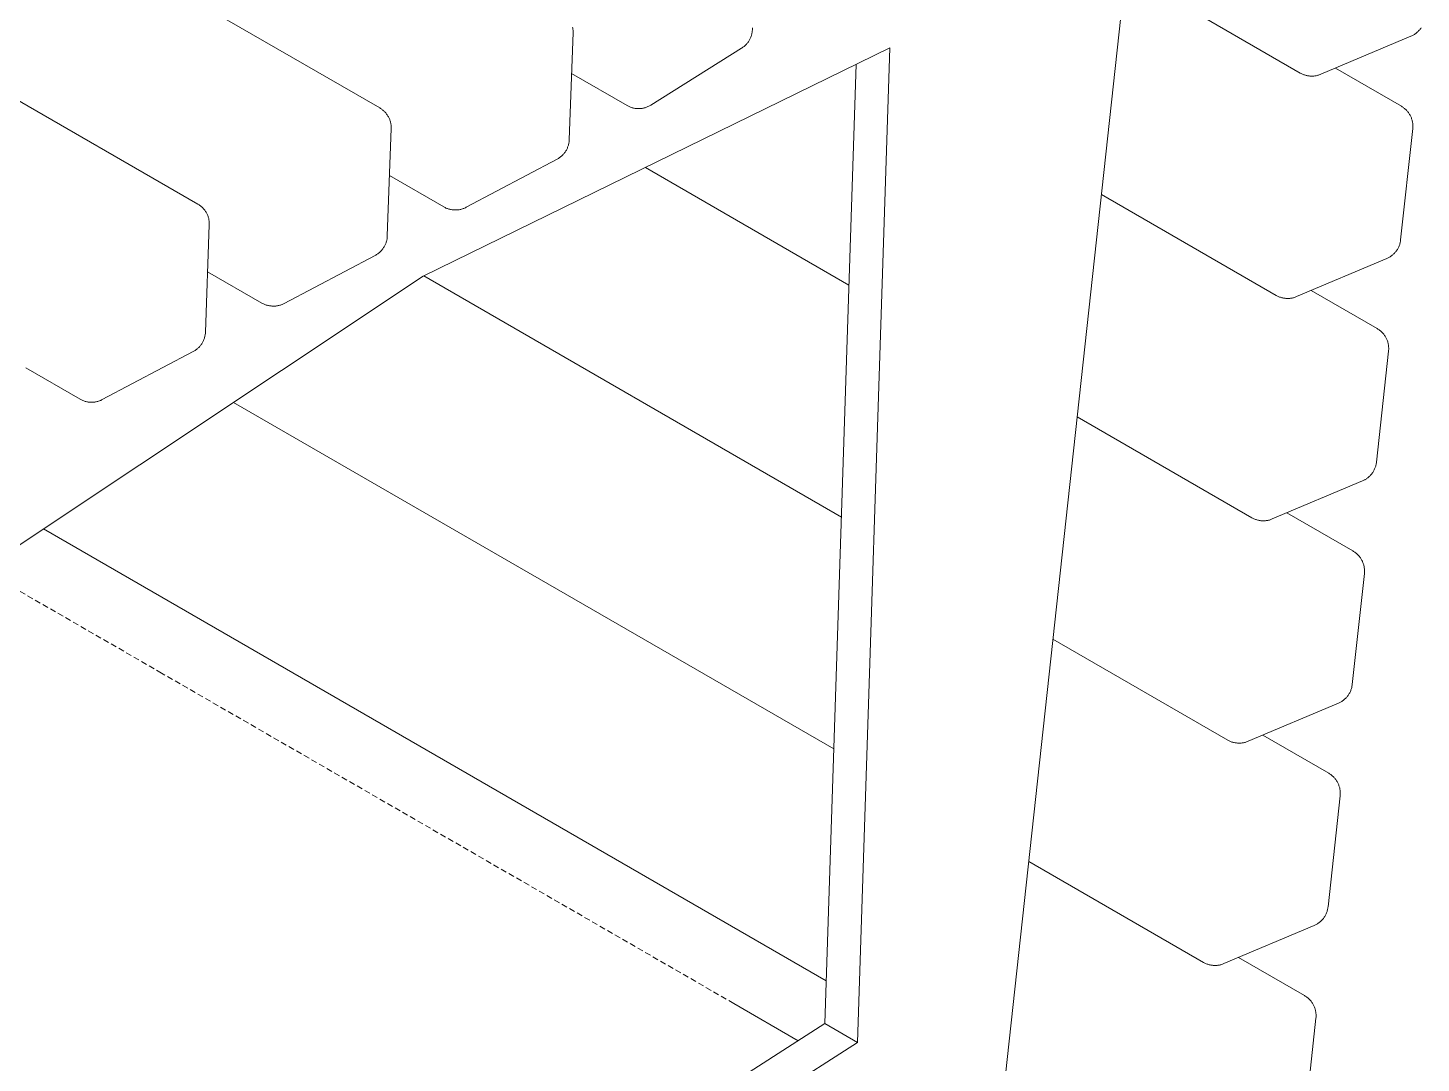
# Model space of a CAD drawing. Header units: millimetres. Extents: x -62 to 2493, y 278 to 1866.
# Drawn here: x 2177.4 to 2480.5, y 1314.8 to 1540 of the extents above; entities that cross this region are included whole.
import ezdxf

# ---------------------------------------------------------------- set-up
doc = ezdxf.new("R2010")
doc.units = ezdxf.units.MM
doc.linetypes.add('HIDDEN', pattern=[1.905, 1.27, -0.635])
doc.layers.add('ZANO_R', color=7, linetype='Continuous', lineweight=0)
doc.layers.add('ZANO_R_przerywana', color=7, linetype='HIDDEN', lineweight=0)

msp = doc.modelspace()

# ---------------------------------------------------------------- linework, layer by layer
at = {"layer": 'ZANO_R'}
for p, q in [((1907.48, 1722.59), (2253.96, 1522.55)), ((1867.92, 1701.68), (2214.4, 1501.64)), ((2421.45, 1600.26), (2386.84, 1282.45)), ((2454.21, 1530.14), (2416.2, 1552.08)), ((2295.93, 1540.13), (2295.96, 1539.96)), ((2295.96, 1539.96), (2295.98, 1539.79)), ((2295.98, 1539.79), (2296, 1539.63)), ((2296, 1539.63), (2296.02, 1539.46)), ((2335.03, 1539.96), (2335.04, 1539.79)), ((2335.04, 1539.79), (2335.03, 1539.62)), ((2335.03, 1539.62), (2335.03, 1539.45)), ((2480.18, 1539.57), (2480.07, 1539.44)), ((2480.29, 1539.7), (2480.18, 1539.57)), ((2480.39, 1539.84), (2480.29, 1539.7)), ((2480.49, 1539.98), (2480.39, 1539.84)), ((2296.02, 1538.95), (2295.19, 1515.62)), ((2296.02, 1539.46), (2296.02, 1539.29)), ((2296.02, 1539.29), (2296.03, 1539.12)), ((2296.03, 1539.12), (2296.02, 1538.95)), ((2333.84, 1536.53), (2333.73, 1536.4)), ((2333.95, 1536.66), (2333.84, 1536.53)), ((2334.05, 1536.79), (2333.95, 1536.66)), ((2334.15, 1536.93), (2334.05, 1536.79)), ((2334.24, 1537.07), (2334.15, 1536.93)), ((2334.33, 1537.21), (2334.24, 1537.07)), ((2334.42, 1537.36), (2334.33, 1537.21)), ((2334.49, 1537.51), (2334.42, 1537.36)), ((2334.57, 1537.66), (2334.49, 1537.51)), ((2334.64, 1537.82), (2334.57, 1537.66)), ((2334.7, 1537.97), (2334.64, 1537.82)), ((2334.76, 1538.13), (2334.7, 1537.97)), ((2334.81, 1538.29), (2334.76, 1538.13)), ((2334.86, 1538.45), (2334.81, 1538.29)), ((2334.9, 1538.62), (2334.86, 1538.45)), ((2334.94, 1538.78), (2334.9, 1538.62)), ((2334.97, 1538.95), (2334.94, 1538.78)), ((2334.99, 1539.12), (2334.97, 1538.95)), ((2335.01, 1539.29), (2334.99, 1539.12)), ((2335.03, 1539.45), (2335.01, 1539.29)), ((2478.27, 1538.15), (2458.65, 1529.86)), ((2478.43, 1538.22), (2478.27, 1538.15)), ((2478.59, 1538.29), (2478.43, 1538.22)), ((2478.74, 1538.37), (2478.59, 1538.29)), ((2478.89, 1538.46), (2478.74, 1538.37)), ((2479.03, 1538.55), (2478.89, 1538.46)), ((2479.17, 1538.64), (2479.03, 1538.55)), ((2479.31, 1538.74), (2479.17, 1538.64)), ((2479.45, 1538.85), (2479.31, 1538.74)), ((2479.58, 1538.96), (2479.45, 1538.85)), ((2479.71, 1539.07), (2479.58, 1538.96)), ((2479.83, 1539.19), (2479.71, 1539.07)), ((2479.95, 1539.31), (2479.83, 1539.19)), ((2480.07, 1539.44), (2479.95, 1539.31)), ((2364.91, 1535.63), (2263.45, 1485.95)), ((2332.69, 1535.54), (2312.91, 1523.15)), ((2332.83, 1535.63), (2332.69, 1535.54)), ((2332.97, 1535.73), (2332.83, 1535.63)), ((2333.11, 1535.83), (2332.97, 1535.73)), ((2333.24, 1535.93), (2333.11, 1535.83)), ((2333.37, 1536.04), (2333.24, 1535.93)), ((2333.49, 1536.16), (2333.37, 1536.04)), ((2333.61, 1536.28), (2333.49, 1536.16)), ((2333.73, 1536.4), (2333.61, 1536.28)), ((2357.87, 1319.3), (2364.91, 1535.63)), ((2350.8, 1323.39), (2357.59, 1532.05)), ((2461.83, 1531.2), (2476.2, 1522.91)), ((2307.76, 1523.06), (2295.7, 1530.02)), ((2454.36, 1530.05), (2454.21, 1530.14)), ((2454.51, 1529.98), (2454.36, 1530.05)), ((2454.66, 1529.9), (2454.51, 1529.98)), ((2454.82, 1529.84), (2454.66, 1529.9)), ((2454.98, 1529.77), (2454.82, 1529.84)), ((2455.14, 1529.72), (2454.98, 1529.77)), ((2455.3, 1529.67), (2455.14, 1529.72)), ((2455.47, 1529.62), (2455.3, 1529.67)), ((2455.64, 1529.58), (2455.47, 1529.62)), ((2455.8, 1529.55), (2455.64, 1529.58)), ((2455.97, 1529.52), (2455.8, 1529.55)), ((2456.14, 1529.5), (2455.97, 1529.52)), ((2456.31, 1529.48), (2456.14, 1529.5)), ((2456.48, 1529.47), (2456.31, 1529.48)), ((2456.65, 1529.47), (2456.48, 1529.47)), ((2456.82, 1529.47), (2456.65, 1529.47)), ((2456.99, 1529.48), (2456.82, 1529.47)), ((2457.16, 1529.49), (2456.99, 1529.48)), ((2457.33, 1529.51), (2457.16, 1529.49)), ((2457.5, 1529.53), (2457.33, 1529.51)), ((2457.67, 1529.56), (2457.5, 1529.53)), ((2457.84, 1529.6), (2457.67, 1529.56)), ((2458.01, 1529.64), (2457.84, 1529.6)), ((2458.17, 1529.69), (2458.01, 1529.64)), ((2458.33, 1529.74), (2458.17, 1529.69)), ((2458.49, 1529.8), (2458.33, 1529.74)), ((2458.65, 1529.86), (2458.49, 1529.8)), ((2253.96, 1522.55), (2254.11, 1522.46)), ((2254.11, 1522.46), (2254.25, 1522.37)), ((2254.25, 1522.37), (2254.39, 1522.27)), ((2254.39, 1522.27), (2254.53, 1522.17)), ((2254.53, 1522.17), (2254.66, 1522.06)), ((2254.66, 1522.06), (2254.79, 1521.95)), ((2254.79, 1521.95), (2254.91, 1521.84)), ((2254.91, 1521.84), (2255.03, 1521.72)), ((2255.03, 1521.72), (2255.15, 1521.6)), ((2255.15, 1521.6), (2255.26, 1521.47)), ((2255.26, 1521.47), (2255.37, 1521.34)), ((2307.9, 1522.98), (2307.76, 1523.06)), ((2308.05, 1522.9), (2307.9, 1522.98)), ((2308.21, 1522.83), (2308.05, 1522.9)), ((2308.36, 1522.76), (2308.21, 1522.83)), ((2308.52, 1522.7), (2308.36, 1522.76)), ((2308.68, 1522.64), (2308.52, 1522.7)), ((2308.84, 1522.59), (2308.68, 1522.64)), ((2309, 1522.55), (2308.84, 1522.59)), ((2309.17, 1522.51), (2309, 1522.55)), ((2309.33, 1522.47), (2309.17, 1522.51)), ((2309.5, 1522.45), (2309.33, 1522.47)), ((2309.67, 1522.42), (2309.5, 1522.45)), ((2309.84, 1522.41), (2309.67, 1522.42)), ((2310.01, 1522.39), (2309.84, 1522.41)), ((2310.18, 1522.39), (2310.01, 1522.39)), ((2310.34, 1522.39), (2310.18, 1522.39)), ((2310.51, 1522.4), (2310.34, 1522.39)), ((2310.68, 1522.41), (2310.51, 1522.4)), ((2310.85, 1522.42), (2310.68, 1522.41)), ((2311.02, 1522.45), (2310.85, 1522.42)), ((2311.19, 1522.48), (2311.02, 1522.45)), ((2311.35, 1522.51), (2311.19, 1522.48)), ((2311.52, 1522.55), (2311.35, 1522.51)), ((2311.68, 1522.6), (2311.52, 1522.55)), ((2311.84, 1522.65), (2311.68, 1522.6)), ((2312, 1522.7), (2311.84, 1522.65)), ((2312.16, 1522.76), (2312, 1522.7)), ((2312.31, 1522.83), (2312.16, 1522.76)), ((2312.47, 1522.9), (2312.31, 1522.83)), ((2312.62, 1522.98), (2312.47, 1522.9)), ((2312.76, 1523.06), (2312.62, 1522.98)), ((2312.91, 1523.15), (2312.76, 1523.06)), ((2476.2, 1522.91), (2476.34, 1522.82)), ((2476.34, 1522.82), (2476.48, 1522.73)), ((2476.48, 1522.73), (2476.62, 1522.63)), ((2476.62, 1522.63), (2476.76, 1522.53)), ((2476.76, 1522.53), (2476.89, 1522.42)), ((2476.89, 1522.42), (2477.02, 1522.31)), ((2477.02, 1522.31), (2477.15, 1522.2)), ((2477.15, 1522.2), (2477.27, 1522.08)), ((2477.27, 1522.08), (2477.38, 1521.95)), ((2477.38, 1521.95), (2477.5, 1521.83)), ((2477.5, 1521.83), (2477.6, 1521.7)), ((2477.6, 1521.7), (2477.71, 1521.56)), ((2477.71, 1521.56), (2477.81, 1521.42)), ((2477.81, 1521.42), (2477.9, 1521.28)), ((2255.37, 1521.34), (2255.47, 1521.21)), ((2255.47, 1521.21), (2255.57, 1521.07)), ((2255.57, 1521.07), (2255.66, 1520.93)), ((2255.66, 1520.93), (2255.75, 1520.79)), ((2255.75, 1520.79), (2255.84, 1520.64)), ((2255.84, 1520.64), (2255.92, 1520.49)), ((2255.92, 1520.49), (2255.99, 1520.34)), ((2255.99, 1520.34), (2256.06, 1520.18)), ((2256.06, 1520.18), (2256.13, 1520.03)), ((2256.13, 1520.03), (2256.18, 1519.87)), ((2256.18, 1519.87), (2256.24, 1519.71)), ((2256.24, 1519.71), (2256.28, 1519.55)), ((2256.28, 1519.55), (2256.33, 1519.38)), ((2256.33, 1519.38), (2256.36, 1519.22)), ((2256.36, 1519.22), (2256.39, 1519.05)), ((2256.39, 1519.05), (2256.42, 1518.88)), ((2256.42, 1518.88), (2256.44, 1518.71)), ((2256.44, 1518.71), (2256.45, 1518.55)), ((2256.45, 1518.55), (2256.46, 1518.38)), ((2256.46, 1518.38), (2256.46, 1518.21)), ((2477.9, 1521.28), (2477.99, 1521.14)), ((2477.99, 1521.14), (2478.08, 1520.99)), ((2478.08, 1520.99), (2478.16, 1520.84)), ((2478.16, 1520.84), (2478.23, 1520.69)), ((2478.23, 1520.69), (2478.3, 1520.53)), ((2478.3, 1520.53), (2478.36, 1520.37)), ((2478.36, 1520.37), (2478.42, 1520.21)), ((2478.42, 1520.21), (2478.47, 1520.05)), ((2478.47, 1520.05), (2478.52, 1519.89)), ((2478.52, 1519.89), (2478.56, 1519.72)), ((2478.56, 1519.72), (2478.6, 1519.56)), ((2478.6, 1519.56), (2478.63, 1519.39)), ((2478.63, 1519.39), (2478.65, 1519.22)), ((2478.65, 1519.22), (2478.67, 1519.05)), ((2478.67, 1519.05), (2478.69, 1518.88)), ((2478.69, 1518.37), (2478.68, 1518.21)), ((2478.69, 1518.88), (2478.69, 1518.71)), ((2478.69, 1518.71), (2478.7, 1518.54)), ((2478.7, 1518.54), (2478.69, 1518.37)), ((2256.46, 1518.04), (2255.62, 1494.71)), ((2256.46, 1518.21), (2256.46, 1518.04)), ((2295.18, 1515.46), (2295.16, 1515.29)), ((2295.19, 1515.62), (2295.18, 1515.46)), ((2478.67, 1518.04), (2476.03, 1493.86)), ((2478.68, 1518.21), (2478.67, 1518.04)), ((2293.74, 1512.29), (2293.62, 1512.17)), ((2293.86, 1512.41), (2293.74, 1512.29)), ((2293.97, 1512.54), (2293.86, 1512.41)), ((2294.08, 1512.67), (2293.97, 1512.54)), ((2294.19, 1512.8), (2294.08, 1512.67)), ((2294.29, 1512.94), (2294.19, 1512.8)), ((2294.38, 1513.08), (2294.29, 1512.94)), ((2294.47, 1513.22), (2294.38, 1513.08)), ((2294.56, 1513.37), (2294.47, 1513.22)), ((2294.64, 1513.51), (2294.56, 1513.37)), ((2294.71, 1513.67), (2294.64, 1513.51)), ((2294.78, 1513.82), (2294.71, 1513.67)), ((2294.84, 1513.98), (2294.78, 1513.82)), ((2294.9, 1514.14), (2294.84, 1513.98)), ((2294.96, 1514.3), (2294.9, 1514.14)), ((2295.01, 1514.46), (2294.96, 1514.3)), ((2295.05, 1514.62), (2295.01, 1514.46)), ((2295.09, 1514.79), (2295.05, 1514.62)), ((2295.12, 1514.95), (2295.09, 1514.79)), ((2295.14, 1515.12), (2295.12, 1514.95)), ((2295.16, 1515.29), (2295.14, 1515.12)), ((2292.53, 1511.38), (2272.75, 1500.93)), ((2292.68, 1511.47), (2292.53, 1511.38)), ((2292.82, 1511.55), (2292.68, 1511.47)), ((2292.96, 1511.64), (2292.82, 1511.55)), ((2293.1, 1511.74), (2292.96, 1511.64)), ((2293.24, 1511.84), (2293.1, 1511.74)), ((2293.37, 1511.95), (2293.24, 1511.84)), ((2293.5, 1512.05), (2293.37, 1511.95)), ((2293.62, 1512.17), (2293.5, 1512.05)), ((2356.03, 1484.02), (2311.74, 1509.59)), ((2267.91, 1501.02), (2256.1, 1507.84)), ((2448.94, 1481.78), (2410.93, 1503.72)), ((2214.4, 1501.64), (2214.55, 1501.55)), ((2214.55, 1501.55), (2214.69, 1501.46)), ((2214.69, 1501.46), (2214.83, 1501.36)), ((2214.83, 1501.36), (2214.96, 1501.26)), ((2214.96, 1501.26), (2215.09, 1501.15)), ((2215.09, 1501.15), (2215.22, 1501.04)), ((2215.22, 1501.04), (2215.35, 1500.93)), ((2215.35, 1500.93), (2215.47, 1500.81)), ((2215.47, 1500.81), (2215.58, 1500.69)), ((2215.58, 1500.69), (2215.7, 1500.56)), ((2215.7, 1500.56), (2215.81, 1500.43)), ((2215.81, 1500.43), (2215.91, 1500.3)), ((2215.91, 1500.3), (2216.01, 1500.16)), ((2216.01, 1500.16), (2216.1, 1500.02)), ((2268.06, 1500.93), (2267.91, 1501.02)), ((2268.22, 1500.86), (2268.06, 1500.93)), ((2268.37, 1500.78), (2268.22, 1500.86)), ((2268.53, 1500.71), (2268.37, 1500.78)), ((2268.7, 1500.65), (2268.53, 1500.71)), ((2268.86, 1500.59), (2268.7, 1500.65)), ((2269.03, 1500.54), (2268.86, 1500.59)), ((2269.2, 1500.5), (2269.03, 1500.54)), ((2269.37, 1500.46), (2269.2, 1500.5)), ((2269.54, 1500.43), (2269.37, 1500.46)), ((2269.71, 1500.4), (2269.54, 1500.43)), ((2269.88, 1500.38), (2269.71, 1500.4)), ((2270.05, 1500.36), (2269.88, 1500.38)), ((2270.23, 1500.35), (2270.05, 1500.36)), ((2270.4, 1500.35), (2270.23, 1500.35)), ((2270.58, 1500.35), (2270.4, 1500.35)), ((2270.75, 1500.36), (2270.58, 1500.35)), ((2270.92, 1500.38), (2270.75, 1500.36)), ((2271.1, 1500.4), (2270.92, 1500.38)), ((2271.27, 1500.42), (2271.1, 1500.4)), ((2271.44, 1500.46), (2271.27, 1500.42)), ((2271.61, 1500.49), (2271.44, 1500.46)), ((2271.78, 1500.54), (2271.61, 1500.49)), ((2271.94, 1500.59), (2271.78, 1500.54)), ((2272.11, 1500.65), (2271.94, 1500.59)), ((2272.27, 1500.71), (2272.11, 1500.65)), ((2272.43, 1500.78), (2272.27, 1500.71)), ((2272.59, 1500.85), (2272.43, 1500.78)), ((2272.75, 1500.93), (2272.59, 1500.85)), ((2216.9, 1497.13), (2216.06, 1473.8)), ((2216.1, 1500.02), (2216.19, 1499.88)), ((2216.19, 1499.88), (2216.28, 1499.73)), ((2216.28, 1499.73), (2216.35, 1499.58)), ((2216.35, 1499.58), (2216.43, 1499.43)), ((2216.43, 1499.43), (2216.5, 1499.27)), ((2216.5, 1499.27), (2216.56, 1499.12)), ((2216.56, 1499.12), (2216.62, 1498.96)), ((2216.62, 1498.96), (2216.67, 1498.8)), ((2216.67, 1498.8), (2216.72, 1498.63)), ((2216.72, 1498.63), (2216.76, 1498.47)), ((2216.76, 1498.47), (2216.8, 1498.31)), ((2216.8, 1498.31), (2216.83, 1498.14)), ((2216.83, 1498.14), (2216.86, 1497.97)), ((2216.86, 1497.97), (2216.88, 1497.8)), ((2216.88, 1497.8), (2216.89, 1497.64)), ((2216.89, 1497.64), (2216.9, 1497.47)), ((2216.9, 1497.47), (2216.9, 1497.3)), ((2216.9, 1497.3), (2216.9, 1497.13)), ((2255.58, 1494.21), (2255.55, 1494.04)), ((2255.6, 1494.38), (2255.58, 1494.21)), ((2255.62, 1494.55), (2255.6, 1494.38)), ((2255.62, 1494.71), (2255.62, 1494.55)), ((2253.94, 1491.14), (2253.81, 1491.03)), ((2254.06, 1491.26), (2253.94, 1491.14)), ((2254.18, 1491.38), (2254.06, 1491.26)), ((2254.3, 1491.5), (2254.18, 1491.38)), ((2254.41, 1491.62), (2254.3, 1491.5)), ((2254.52, 1491.75), (2254.41, 1491.62)), ((2254.62, 1491.89), (2254.52, 1491.75)), ((2254.72, 1492.03), (2254.62, 1491.89)), ((2254.82, 1492.17), (2254.72, 1492.03)), ((2254.91, 1492.31), (2254.82, 1492.17)), ((2254.99, 1492.45), (2254.91, 1492.31)), ((2255.07, 1492.6), (2254.99, 1492.45)), ((2255.15, 1492.76), (2255.07, 1492.6)), ((2255.22, 1492.91), (2255.15, 1492.76)), ((2255.28, 1493.07), (2255.22, 1492.91)), ((2255.34, 1493.22), (2255.28, 1493.07)), ((2255.39, 1493.38), (2255.34, 1493.22)), ((2255.44, 1493.55), (2255.39, 1493.38)), ((2255.49, 1493.71), (2255.44, 1493.55)), ((2255.52, 1493.88), (2255.49, 1493.71)), ((2255.55, 1494.04), (2255.52, 1493.88)), ((2474.8, 1491.08), (2474.69, 1490.95)), ((2474.92, 1491.21), (2474.8, 1491.08)), ((2475.02, 1491.34), (2474.92, 1491.21)), ((2475.12, 1491.48), (2475.02, 1491.34)), ((2475.22, 1491.62), (2475.12, 1491.48)), ((2475.32, 1491.77), (2475.22, 1491.62)), ((2475.4, 1491.91), (2475.32, 1491.77)), ((2475.49, 1492.06), (2475.4, 1491.91)), ((2475.56, 1492.22), (2475.49, 1492.06)), ((2475.63, 1492.37), (2475.56, 1492.22)), ((2475.7, 1492.53), (2475.63, 1492.37)), ((2475.76, 1492.69), (2475.7, 1492.53)), ((2475.82, 1492.85), (2475.76, 1492.69)), ((2475.87, 1493.02), (2475.82, 1492.85)), ((2475.91, 1493.18), (2475.87, 1493.02)), ((2475.95, 1493.35), (2475.91, 1493.18)), ((2475.99, 1493.52), (2475.95, 1493.35)), ((2476.01, 1493.69), (2475.99, 1493.52)), ((2476.03, 1493.86), (2476.01, 1493.69)), ((2252.96, 1490.47), (2233.18, 1480.02)), ((2253.11, 1490.55), (2252.96, 1490.47)), ((2253.26, 1490.64), (2253.11, 1490.55)), ((2253.4, 1490.73), (2253.26, 1490.64)), ((2253.54, 1490.83), (2253.4, 1490.73)), ((2253.68, 1490.93), (2253.54, 1490.83)), ((2253.81, 1491.03), (2253.68, 1490.93)), ((2473.01, 1489.79), (2453.39, 1481.5)), ((2473.17, 1489.86), (2473.01, 1489.79)), ((2473.32, 1489.94), (2473.17, 1489.86)), ((2473.47, 1490.02), (2473.32, 1489.94)), ((2473.62, 1490.1), (2473.47, 1490.02)), ((2473.77, 1490.19), (2473.62, 1490.1)), ((2473.91, 1490.29), (2473.77, 1490.19)), ((2474.05, 1490.39), (2473.91, 1490.29)), ((2474.18, 1490.49), (2474.05, 1490.39)), ((2474.32, 1490.6), (2474.18, 1490.49)), ((2474.44, 1490.71), (2474.32, 1490.6)), ((2474.57, 1490.83), (2474.44, 1490.71)), ((2474.69, 1490.95), (2474.57, 1490.83)), ((2263.45, 1485.95), (2161.99, 1418.48)), ((2228.35, 1480.11), (2216.53, 1486.93)), ((2354.39, 1433.57), (2263.57, 1486.01)), ((2456.56, 1482.84), (2470.93, 1474.55)), ((2228.5, 1480.02), (2228.35, 1480.11)), ((2228.65, 1479.94), (2228.5, 1480.02)), ((2228.81, 1479.87), (2228.65, 1479.94)), ((2228.97, 1479.8), (2228.81, 1479.87)), ((2229.13, 1479.74), (2228.97, 1479.8)), ((2229.3, 1479.68), (2229.13, 1479.74)), ((2229.47, 1479.63), (2229.3, 1479.68)), ((2229.63, 1479.59), (2229.47, 1479.63)), ((2229.8, 1479.55), (2229.63, 1479.59)), ((2229.97, 1479.51), (2229.8, 1479.55)), ((2230.15, 1479.49), (2229.97, 1479.51)), ((2230.32, 1479.47), (2230.15, 1479.49)), ((2230.49, 1479.45), (2230.32, 1479.47)), ((2230.67, 1479.44), (2230.49, 1479.45)), ((2230.84, 1479.44), (2230.67, 1479.44)), ((2231.01, 1479.44), (2230.84, 1479.44)), ((2231.19, 1479.45), (2231.01, 1479.44)), ((2231.36, 1479.46), (2231.19, 1479.45)), ((2231.53, 1479.49), (2231.36, 1479.46)), ((2231.71, 1479.51), (2231.53, 1479.49)), ((2231.88, 1479.55), (2231.71, 1479.51)), ((2232.05, 1479.58), (2231.88, 1479.55)), ((2232.22, 1479.63), (2232.05, 1479.58)), ((2232.38, 1479.68), (2232.22, 1479.63)), ((2232.55, 1479.74), (2232.38, 1479.68)), ((2232.71, 1479.8), (2232.55, 1479.74)), ((2232.87, 1479.87), (2232.71, 1479.8)), ((2233.03, 1479.94), (2232.87, 1479.87)), ((2233.18, 1480.02), (2233.03, 1479.94)), ((2449.09, 1481.7), (2448.94, 1481.78)), ((2449.24, 1481.62), (2449.09, 1481.7)), ((2449.4, 1481.55), (2449.24, 1481.62)), ((2449.55, 1481.48), (2449.4, 1481.55)), ((2449.71, 1481.42), (2449.55, 1481.48)), ((2449.87, 1481.36), (2449.71, 1481.42)), ((2450.04, 1481.31), (2449.87, 1481.36)), ((2450.2, 1481.26), (2450.04, 1481.31)), ((2450.37, 1481.23), (2450.2, 1481.26)), ((2450.54, 1481.19), (2450.37, 1481.23)), ((2450.71, 1481.16), (2450.54, 1481.19)), ((2450.88, 1481.14), (2450.71, 1481.16)), ((2451.05, 1481.12), (2450.88, 1481.14)), ((2451.22, 1481.11), (2451.05, 1481.12)), ((2451.39, 1481.11), (2451.22, 1481.11)), ((2451.56, 1481.11), (2451.39, 1481.11)), ((2451.73, 1481.12), (2451.56, 1481.11)), ((2451.9, 1481.13), (2451.73, 1481.12)), ((2452.07, 1481.15), (2451.9, 1481.13)), ((2452.24, 1481.17), (2452.07, 1481.15)), ((2452.41, 1481.2), (2452.24, 1481.17)), ((2452.57, 1481.24), (2452.41, 1481.2)), ((2452.74, 1481.28), (2452.57, 1481.24)), ((2452.9, 1481.33), (2452.74, 1481.28)), ((2453.07, 1481.38), (2452.9, 1481.33)), ((2453.23, 1481.44), (2453.07, 1481.38)), ((2453.39, 1481.5), (2453.23, 1481.44)), ((2215.96, 1472.96), (2215.92, 1472.8)), ((2215.99, 1473.13), (2215.96, 1472.96)), ((2216.02, 1473.3), (2215.99, 1473.13)), ((2216.04, 1473.47), (2216.02, 1473.3)), ((2216.05, 1473.63), (2216.04, 1473.47)), ((2216.06, 1473.8), (2216.05, 1473.63)), ((2470.93, 1474.55), (2471.08, 1474.46)), ((2471.08, 1474.46), (2471.22, 1474.37)), ((2471.22, 1474.37), (2471.36, 1474.27)), ((2471.36, 1474.27), (2471.49, 1474.17)), ((2471.49, 1474.17), (2471.63, 1474.06)), ((2471.63, 1474.06), (2471.76, 1473.95)), ((2471.76, 1473.95), (2471.88, 1473.84)), ((2471.88, 1473.84), (2472, 1473.72)), ((2472, 1473.72), (2472.12, 1473.6)), ((2472.12, 1473.6), (2472.23, 1473.47)), ((2472.23, 1473.47), (2472.34, 1473.34)), ((2472.34, 1473.34), (2472.44, 1473.2)), ((2472.44, 1473.2), (2472.54, 1473.06)), ((2472.54, 1473.06), (2472.64, 1472.92)), ((2472.64, 1472.92), (2472.73, 1472.78)), ((2213.98, 1469.92), (2213.84, 1469.82)), ((2214.11, 1470.02), (2213.98, 1469.92)), ((2214.24, 1470.12), (2214.11, 1470.02)), ((2214.37, 1470.23), (2214.24, 1470.12)), ((2214.5, 1470.35), (2214.37, 1470.23)), ((2214.62, 1470.47), (2214.5, 1470.35)), ((2214.74, 1470.59), (2214.62, 1470.47)), ((2214.85, 1470.71), (2214.74, 1470.59)), ((2214.96, 1470.84), (2214.85, 1470.71)), ((2215.06, 1470.98), (2214.96, 1470.84)), ((2215.16, 1471.11), (2215.06, 1470.98)), ((2215.26, 1471.25), (2215.16, 1471.11)), ((2215.35, 1471.4), (2215.26, 1471.25)), ((2215.43, 1471.54), (2215.35, 1471.4)), ((2215.51, 1471.69), (2215.43, 1471.54)), ((2215.59, 1471.84), (2215.51, 1471.69)), ((2215.65, 1472), (2215.59, 1471.84)), ((2215.72, 1472.16), (2215.65, 1472)), ((2215.78, 1472.31), (2215.72, 1472.16)), ((2215.83, 1472.47), (2215.78, 1472.31)), ((2215.88, 1472.64), (2215.83, 1472.47)), ((2215.92, 1472.8), (2215.88, 1472.64)), ((2472.73, 1472.78), (2472.81, 1472.63)), ((2472.81, 1472.63), (2472.89, 1472.48)), ((2472.89, 1472.48), (2472.96, 1472.33)), ((2472.96, 1472.33), (2473.03, 1472.17)), ((2473.03, 1472.17), (2473.1, 1472.02)), ((2473.1, 1472.02), (2473.15, 1471.86)), ((2473.15, 1471.86), (2473.21, 1471.69)), ((2473.21, 1471.69), (2473.26, 1471.53)), ((2473.26, 1471.53), (2473.3, 1471.37)), ((2473.3, 1471.37), (2473.33, 1471.2)), ((2473.33, 1471.2), (2473.36, 1471.03)), ((2473.36, 1471.03), (2473.39, 1470.86)), ((2473.39, 1470.86), (2473.41, 1470.7)), ((2473.42, 1469.85), (2473.4, 1469.68)), ((2473.41, 1470.7), (2473.42, 1470.53)), ((2473.42, 1470.53), (2473.43, 1470.36)), ((2473.43, 1470.02), (2473.42, 1469.85)), ((2473.43, 1470.36), (2473.43, 1470.19)), ((2473.43, 1470.19), (2473.43, 1470.02)), ((2213.4, 1469.56), (2193.62, 1459.11)), ((2213.55, 1469.64), (2213.4, 1469.56)), ((2213.7, 1469.73), (2213.55, 1469.64)), ((2213.84, 1469.82), (2213.7, 1469.73)), ((2473.4, 1469.68), (2470.77, 1445.5)), ((2188.78, 1459.2), (2176.97, 1466.02)), ((2188.94, 1459.11), (2188.78, 1459.2)), ((2189.09, 1459.03), (2188.94, 1459.11)), ((2189.25, 1458.96), (2189.09, 1459.03)), ((2189.41, 1458.89), (2189.25, 1458.96)), ((2189.57, 1458.83), (2189.41, 1458.89)), ((2189.74, 1458.77), (2189.57, 1458.83)), ((2189.9, 1458.72), (2189.74, 1458.77)), ((2190.07, 1458.68), (2189.9, 1458.72)), ((2190.24, 1458.64), (2190.07, 1458.68)), ((2190.41, 1458.6), (2190.24, 1458.64)), ((2190.58, 1458.58), (2190.41, 1458.6)), ((2190.76, 1458.56), (2190.58, 1458.58)), ((2190.93, 1458.54), (2190.76, 1458.56)), ((2191.1, 1458.53), (2190.93, 1458.54)), ((2191.28, 1458.53), (2191.1, 1458.53)), ((2191.45, 1458.53), (2191.28, 1458.53)), ((2191.63, 1458.54), (2191.45, 1458.53)), ((2191.8, 1458.55), (2191.63, 1458.54)), ((2191.97, 1458.57), (2191.8, 1458.55)), ((2192.14, 1458.6), (2191.97, 1458.57)), ((2192.31, 1458.63), (2192.14, 1458.6)), ((2192.48, 1458.67), (2192.31, 1458.63)), ((2192.65, 1458.72), (2192.48, 1458.67)), ((2192.82, 1458.77), (2192.65, 1458.72)), ((2192.98, 1458.83), (2192.82, 1458.77)), ((2193.15, 1458.89), (2192.98, 1458.83)), ((2193.31, 1458.95), (2193.15, 1458.89)), ((2193.47, 1459.03), (2193.31, 1458.95)), ((2193.62, 1459.11), (2193.47, 1459.03)), ((2352.74, 1383.12), (2222.18, 1458.5)), ((2443.67, 1433.42), (2405.67, 1455.36)), ((2469.42, 1442.6), (2469.3, 1442.47)), ((2469.54, 1442.72), (2469.42, 1442.6)), ((2469.65, 1442.85), (2469.54, 1442.72)), ((2469.76, 1442.99), (2469.65, 1442.85)), ((2469.86, 1443.12), (2469.76, 1442.99)), ((2469.96, 1443.27), (2469.86, 1443.12)), ((2470.05, 1443.41), (2469.96, 1443.27)), ((2470.14, 1443.56), (2470.05, 1443.41)), ((2470.22, 1443.71), (2470.14, 1443.56)), ((2470.3, 1443.86), (2470.22, 1443.71)), ((2470.37, 1444.02), (2470.3, 1443.86)), ((2470.44, 1444.17), (2470.37, 1444.02)), ((2470.5, 1444.33), (2470.44, 1444.17)), ((2470.55, 1444.5), (2470.5, 1444.33)), ((2470.6, 1444.66), (2470.55, 1444.5)), ((2470.65, 1444.82), (2470.6, 1444.66)), ((2470.69, 1444.99), (2470.65, 1444.82)), ((2470.72, 1445.16), (2470.69, 1444.99)), ((2470.75, 1445.33), (2470.72, 1445.16)), ((2470.77, 1445.5), (2470.75, 1445.33)), ((2467.74, 1441.43), (2448.12, 1433.15)), ((2467.9, 1441.5), (2467.74, 1441.43)), ((2468.05, 1441.58), (2467.9, 1441.5)), ((2468.21, 1441.66), (2468.05, 1441.58)), ((2468.35, 1441.74), (2468.21, 1441.66)), ((2468.5, 1441.83), (2468.35, 1441.74)), ((2468.64, 1441.93), (2468.5, 1441.83)), ((2468.78, 1442.03), (2468.64, 1441.93)), ((2468.92, 1442.13), (2468.78, 1442.03)), ((2469.05, 1442.24), (2468.92, 1442.13)), ((2469.18, 1442.36), (2469.05, 1442.24)), ((2469.3, 1442.47), (2469.18, 1442.36)), ((2451.3, 1434.49), (2465.66, 1426.19)), ((2351.1, 1332.67), (2180.81, 1430.99)), ((2443.82, 1433.34), (2443.67, 1433.42)), ((2443.98, 1433.26), (2443.82, 1433.34)), ((2444.13, 1433.19), (2443.98, 1433.26)), ((2444.29, 1433.12), (2444.13, 1433.19)), ((2444.45, 1433.06), (2444.29, 1433.12)), ((2444.61, 1433), (2444.45, 1433.06)), ((2444.77, 1432.95), (2444.61, 1433)), ((2444.94, 1432.91), (2444.77, 1432.95)), ((2445.1, 1432.87), (2444.94, 1432.91)), ((2445.27, 1432.83), (2445.1, 1432.87)), ((2445.44, 1432.81), (2445.27, 1432.83)), ((2445.61, 1432.78), (2445.44, 1432.81)), ((2445.78, 1432.77), (2445.61, 1432.78)), ((2445.95, 1432.76), (2445.78, 1432.77)), ((2446.12, 1432.75), (2445.95, 1432.76)), ((2446.29, 1432.75), (2446.12, 1432.75)), ((2446.46, 1432.76), (2446.29, 1432.75)), ((2446.63, 1432.77), (2446.46, 1432.76)), ((2446.8, 1432.79), (2446.63, 1432.77)), ((2446.97, 1432.82), (2446.8, 1432.79)), ((2447.14, 1432.85), (2446.97, 1432.82)), ((2447.31, 1432.88), (2447.14, 1432.85)), ((2447.47, 1432.92), (2447.31, 1432.88)), ((2447.64, 1432.97), (2447.47, 1432.92)), ((2447.8, 1433.02), (2447.64, 1432.97)), ((2447.96, 1433.08), (2447.8, 1433.02)), ((2448.12, 1433.15), (2447.96, 1433.08)), ((2465.66, 1426.19), (2465.81, 1426.1)), ((2465.81, 1426.1), (2465.95, 1426.01)), ((2465.95, 1426.01), (2466.09, 1425.91)), ((2466.09, 1425.91), (2466.23, 1425.81)), ((2466.23, 1425.81), (2466.36, 1425.71)), ((2466.36, 1425.71), (2466.49, 1425.6)), ((2466.49, 1425.6), (2466.61, 1425.48)), ((2466.61, 1425.48), (2466.74, 1425.36)), ((2466.74, 1425.36), (2466.85, 1425.24)), ((2466.85, 1425.24), (2466.97, 1425.11)), ((2466.97, 1425.11), (2467.07, 1424.98)), ((2467.07, 1424.98), (2467.18, 1424.84)), ((2467.18, 1424.84), (2467.28, 1424.71)), ((2467.28, 1424.71), (2467.37, 1424.57)), ((2467.37, 1424.57), (2467.46, 1424.42)), ((2467.46, 1424.42), (2467.54, 1424.27)), ((2467.54, 1424.27), (2467.62, 1424.12)), ((2467.62, 1424.12), (2467.7, 1423.97)), ((2467.7, 1423.97), (2467.77, 1423.81)), ((2467.77, 1423.81), (2467.83, 1423.66)), ((2467.83, 1423.66), (2467.89, 1423.5)), ((2467.89, 1423.5), (2467.94, 1423.34)), ((2467.94, 1423.34), (2467.99, 1423.17)), ((2467.99, 1423.17), (2468.03, 1423.01)), ((2468.03, 1423.01), (2468.07, 1422.84)), ((2468.07, 1422.84), (2468.1, 1422.68)), ((2468.1, 1422.68), (2468.12, 1422.51)), ((2468.12, 1422.51), (2468.14, 1422.34)), ((2468.14, 1422.34), (2468.16, 1422.17)), ((2468.15, 1421.49), (2468.14, 1421.32)), ((2468.16, 1421.66), (2468.15, 1421.49)), ((2468.16, 1422.17), (2468.16, 1422)), ((2468.16, 1422), (2468.16, 1421.83)), ((2468.16, 1421.83), (2468.16, 1421.66)), ((2468.14, 1421.32), (2465.5, 1397.14)), ((2438.41, 1385.06), (2400.4, 1407.01)), ((2465.5, 1397.14), (2465.48, 1396.97)), ((2464.04, 1394.12), (2463.91, 1394)), ((2464.16, 1394.24), (2464.04, 1394.12)), ((2464.27, 1394.36), (2464.16, 1394.24)), ((2464.38, 1394.5), (2464.27, 1394.36)), ((2464.49, 1394.63), (2464.38, 1394.5)), ((2464.59, 1394.77), (2464.49, 1394.63)), ((2464.69, 1394.91), (2464.59, 1394.77)), ((2464.78, 1395.05), (2464.69, 1394.91)), ((2464.87, 1395.2), (2464.78, 1395.05)), ((2464.95, 1395.35), (2464.87, 1395.2)), ((2465.03, 1395.5), (2464.95, 1395.35)), ((2465.1, 1395.66), (2465.03, 1395.5)), ((2465.17, 1395.82), (2465.1, 1395.66)), ((2465.23, 1395.98), (2465.17, 1395.82)), ((2465.29, 1396.14), (2465.23, 1395.98)), ((2465.34, 1396.3), (2465.29, 1396.14)), ((2465.38, 1396.47), (2465.34, 1396.3)), ((2465.42, 1396.63), (2465.38, 1396.47)), ((2465.45, 1396.8), (2465.42, 1396.63)), ((2465.48, 1396.97), (2465.45, 1396.8)), ((2462.48, 1393.08), (2442.85, 1384.79)), ((2462.63, 1393.15), (2462.48, 1393.08)), ((2462.79, 1393.22), (2462.63, 1393.15)), ((2462.94, 1393.3), (2462.79, 1393.22)), ((2463.09, 1393.39), (2462.94, 1393.3)), ((2463.23, 1393.48), (2463.09, 1393.39)), ((2463.38, 1393.57), (2463.23, 1393.48)), ((2463.52, 1393.67), (2463.38, 1393.57)), ((2463.65, 1393.78), (2463.52, 1393.67)), ((2463.78, 1393.88), (2463.65, 1393.78)), ((2463.91, 1394), (2463.78, 1393.88)), ((2438.56, 1384.98), (2438.41, 1385.06)), ((2438.71, 1384.9), (2438.56, 1384.98)), ((2446.03, 1386.13), (2460.4, 1377.83)), ((2438.87, 1384.83), (2438.71, 1384.9)), ((2439.02, 1384.76), (2438.87, 1384.83)), ((2439.18, 1384.7), (2439.02, 1384.76)), ((2439.34, 1384.64), (2439.18, 1384.7)), ((2439.51, 1384.59), (2439.34, 1384.64)), ((2439.67, 1384.55), (2439.51, 1384.59)), ((2439.84, 1384.51), (2439.67, 1384.55)), ((2440.01, 1384.48), (2439.84, 1384.51)), ((2440.17, 1384.45), (2440.01, 1384.48)), ((2440.34, 1384.43), (2440.17, 1384.45)), ((2440.51, 1384.41), (2440.34, 1384.43)), ((2440.68, 1384.4), (2440.51, 1384.41)), ((2440.86, 1384.39), (2440.68, 1384.4)), ((2441.03, 1384.39), (2440.86, 1384.39)), ((2441.2, 1384.4), (2441.03, 1384.39)), ((2441.37, 1384.41), (2441.2, 1384.4)), ((2441.54, 1384.43), (2441.37, 1384.41)), ((2441.71, 1384.46), (2441.54, 1384.43)), ((2441.87, 1384.49), (2441.71, 1384.46)), ((2442.04, 1384.52), (2441.87, 1384.49)), ((2442.21, 1384.56), (2442.04, 1384.52)), ((2442.37, 1384.61), (2442.21, 1384.56)), ((2442.53, 1384.67), (2442.37, 1384.61)), ((2442.7, 1384.72), (2442.53, 1384.67)), ((2442.85, 1384.79), (2442.7, 1384.72)), ((2460.4, 1377.83), (2460.54, 1377.75)), ((2460.54, 1377.75), (2460.69, 1377.65)), ((2460.69, 1377.65), (2460.83, 1377.56)), ((2460.83, 1377.56), (2460.96, 1377.45)), ((2460.96, 1377.45), (2461.1, 1377.35)), ((2461.1, 1377.35), (2461.22, 1377.24)), ((2461.22, 1377.24), (2461.35, 1377.12)), ((2461.35, 1377.12), (2461.47, 1377)), ((2461.47, 1377), (2461.59, 1376.88)), ((2461.59, 1376.88), (2461.7, 1376.75)), ((2461.7, 1376.75), (2461.81, 1376.62)), ((2461.81, 1376.62), (2461.91, 1376.49)), ((2461.91, 1376.49), (2462.01, 1376.35)), ((2462.01, 1376.35), (2462.1, 1376.21)), ((2462.1, 1376.21), (2462.19, 1376.06)), ((2462.19, 1376.06), (2462.28, 1375.92)), ((2462.28, 1375.92), (2462.36, 1375.77)), ((2462.87, 1372.96), (2460.24, 1348.78)), ((2462.36, 1375.77), (2462.43, 1375.61)), ((2462.43, 1375.61), (2462.5, 1375.46)), ((2462.5, 1375.46), (2462.57, 1375.3)), ((2462.57, 1375.3), (2462.62, 1375.14)), ((2462.62, 1375.14), (2462.68, 1374.98)), ((2462.68, 1374.98), (2462.72, 1374.82)), ((2462.72, 1374.82), (2462.77, 1374.65)), ((2462.77, 1374.65), (2462.8, 1374.48)), ((2462.8, 1374.48), (2462.83, 1374.32)), ((2462.83, 1374.32), (2462.86, 1374.15)), ((2462.86, 1374.15), (2462.88, 1373.98)), ((2462.88, 1373.13), (2462.87, 1372.96)), ((2462.88, 1373.98), (2462.89, 1373.81)), ((2462.89, 1373.3), (2462.88, 1373.13)), ((2462.89, 1373.81), (2462.9, 1373.64)), ((2462.9, 1373.47), (2462.89, 1373.3)), ((2462.9, 1373.64), (2462.9, 1373.47)), ((2433.14, 1336.71), (2395.14, 1358.65)), ((2460.21, 1348.61), (2460.19, 1348.44)), ((2460.24, 1348.78), (2460.21, 1348.61)), ((2458.65, 1345.64), (2458.52, 1345.53)), ((2458.77, 1345.76), (2458.65, 1345.64)), ((2458.89, 1345.88), (2458.77, 1345.76)), ((2459.01, 1346.01), (2458.89, 1345.88)), ((2459.12, 1346.14), (2459.01, 1346.01)), ((2459.23, 1346.27), (2459.12, 1346.14)), ((2459.33, 1346.41), (2459.23, 1346.27)), ((2459.43, 1346.55), (2459.33, 1346.41)), ((2459.52, 1346.69), (2459.43, 1346.55)), ((2459.61, 1346.84), (2459.52, 1346.69)), ((2459.69, 1346.99), (2459.61, 1346.84)), ((2459.77, 1347.14), (2459.69, 1346.99)), ((2459.84, 1347.3), (2459.77, 1347.14)), ((2459.9, 1347.46), (2459.84, 1347.3)), ((2459.97, 1347.62), (2459.9, 1347.46)), ((2460.02, 1347.78), (2459.97, 1347.62)), ((2460.07, 1347.94), (2460.02, 1347.78)), ((2460.12, 1348.11), (2460.07, 1347.94)), ((2460.15, 1348.28), (2460.12, 1348.11)), ((2460.19, 1348.44), (2460.15, 1348.28)), ((2457.21, 1344.72), (2437.59, 1336.43)), ((2457.37, 1344.79), (2457.21, 1344.72)), ((2457.52, 1344.86), (2457.37, 1344.79)), ((2457.67, 1344.94), (2457.52, 1344.86)), ((2457.82, 1345.03), (2457.67, 1344.94)), ((2457.97, 1345.12), (2457.82, 1345.03)), ((2458.11, 1345.21), (2457.97, 1345.12)), ((2458.25, 1345.31), (2458.11, 1345.21)), ((2458.39, 1345.42), (2458.25, 1345.31)), ((2458.52, 1345.53), (2458.39, 1345.42)), ((2433.29, 1336.62), (2433.14, 1336.71)), ((2433.44, 1336.54), (2433.29, 1336.62)), ((2433.6, 1336.47), (2433.44, 1336.54)), ((2440.76, 1337.77), (2455.13, 1329.48)), ((2433.76, 1336.4), (2433.6, 1336.47)), ((2433.92, 1336.34), (2433.76, 1336.4)), ((2434.08, 1336.29), (2433.92, 1336.34)), ((2434.24, 1336.24), (2434.08, 1336.29)), ((2434.41, 1336.19), (2434.24, 1336.24)), ((2434.57, 1336.15), (2434.41, 1336.19)), ((2434.74, 1336.12), (2434.57, 1336.15)), ((2434.91, 1336.09), (2434.74, 1336.12)), ((2435.08, 1336.07), (2434.91, 1336.09)), ((2435.25, 1336.05), (2435.08, 1336.07)), ((2435.42, 1336.04), (2435.25, 1336.05)), ((2435.59, 1336.04), (2435.42, 1336.04)), ((2435.76, 1336.04), (2435.59, 1336.04)), ((2435.93, 1336.04), (2435.76, 1336.04)), ((2436.1, 1336.06), (2435.93, 1336.04)), ((2436.27, 1336.07), (2436.1, 1336.06)), ((2436.44, 1336.1), (2436.27, 1336.07)), ((2436.61, 1336.13), (2436.44, 1336.1)), ((2436.78, 1336.17), (2436.61, 1336.13)), ((2436.94, 1336.21), (2436.78, 1336.17)), ((2437.11, 1336.25), (2436.94, 1336.21)), ((2437.27, 1336.31), (2437.11, 1336.25)), ((2437.43, 1336.37), (2437.27, 1336.31)), ((2437.59, 1336.43), (2437.43, 1336.37)), ((2344.99, 1319.67), (2330.98, 1327.77)), ((2455.13, 1329.48), (2455.28, 1329.39)), ((2455.28, 1329.39), (2455.42, 1329.3)), ((2455.42, 1329.3), (2455.56, 1329.2)), ((2455.56, 1329.2), (2455.7, 1329.1)), ((2455.7, 1329.1), (2455.83, 1328.99)), ((2455.83, 1328.99), (2455.96, 1328.88)), ((2455.96, 1328.88), (2456.08, 1328.76)), ((2456.08, 1328.76), (2456.2, 1328.65)), ((2456.2, 1328.65), (2456.32, 1328.52)), ((2456.32, 1328.52), (2456.43, 1328.39)), ((2456.43, 1328.39), (2456.54, 1328.26)), ((2456.54, 1328.26), (2456.65, 1328.13)), ((2456.65, 1328.13), (2456.74, 1327.99)), ((2456.74, 1327.99), (2456.84, 1327.85)), ((2456.84, 1327.85), (2456.93, 1327.7)), ((2456.93, 1327.7), (2457.01, 1327.56)), ((2457.01, 1327.56), (2457.09, 1327.41)), ((2457.09, 1327.41), (2457.17, 1327.25)), ((2457.6, 1324.6), (2454.97, 1300.43)), ((2457.17, 1327.25), (2457.24, 1327.1)), ((2457.24, 1327.1), (2457.3, 1326.94)), ((2457.3, 1326.94), (2457.36, 1326.78)), ((2457.36, 1326.78), (2457.41, 1326.62)), ((2457.41, 1326.62), (2457.46, 1326.46)), ((2457.46, 1326.46), (2457.5, 1326.29)), ((2457.5, 1326.29), (2457.54, 1326.13)), ((2457.54, 1326.13), (2457.57, 1325.96)), ((2457.57, 1325.96), (2457.59, 1325.79)), ((2457.59, 1325.79), (2457.61, 1325.62)), ((2457.62, 1324.77), (2457.6, 1324.6)), ((2457.61, 1325.62), (2457.62, 1325.45)), ((2457.62, 1325.45), (2457.63, 1325.28)), ((2457.63, 1324.94), (2457.62, 1324.77)), ((2457.63, 1325.28), (2457.63, 1325.11)), ((2457.63, 1325.11), (2457.63, 1324.94)), ((2256.38, 1262.98), (2350.8, 1323.39)), ((2357.87, 1319.3), (2350.8, 1323.39)), ((2263.45, 1258.9), (2357.87, 1319.3))]:
    msp.add_line(p, q, dxfattribs=at)
at = {"layer": 'ZANO_R_przerywana'}
for p, q in [((2206.53, 1399.62), (2167.51, 1422.15)), ((2330.98, 1327.77), (2206.53, 1399.62))]:
    msp.add_line(p, q, dxfattribs=at)

doc.saveas('drawing.dxf')
